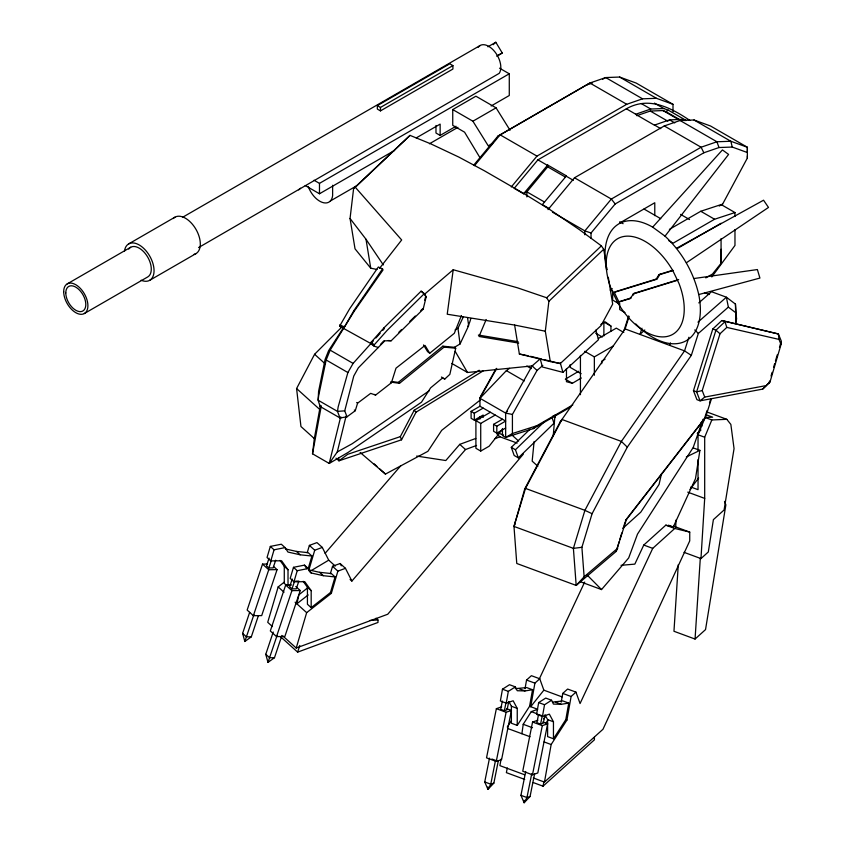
<?xml version="1.0" encoding="UTF-8"?>
<svg xmlns="http://www.w3.org/2000/svg" width="845" height="845" viewBox="0 0 845 845"><rect width="100%" height="100%" fill="white"/><g stroke="black" fill="none" stroke-linecap="round" stroke-linejoin="round"><path stroke-width="1.27" d="M705.797 277.889L712.483 274.033L721.07 263.313L721.091 249.264M720.954 205.071L722.644 204.057L747.35 158.078L747.381 155.881M735.446 304.105L736.544 318.808L735.921 322.632L735.446 304.105L726.394 297.208L711.543 291.715L698.794 302.901M675.62 527.819L676.106 519.971M700.97 558.587L704.688 498.402L704.688 437.235L711.828 419.965L726.806 419.321L730.851 424.422L734.052 448.632L724.08 509.989L713.391 519.643L708.311 551.965L700.97 558.587L684.017 552.334M678.281 564.682L673.961 631.268L695.055 639.052L705.533 629.599L725.876 504.845L724.492 501.391M695.055 639.052L700.315 558.112M781.034 344.475L781.308 341.116L778.393 333.976L721.82 320.54L712.789 329.011L693.46 390.696L696.914 399.664L700.082 400.826L762.665 389.112L770.027 381.919L781.034 344.475L778.963 339.384L778.393 333.976L721.82 320.54M534.114 441.481L532.17 461.138L537.853 466.26M553.221 435.893L555.028 414.937M391.837 381.507L398.28 382.394L442.833 346.186L454.473 347.295L455.708 348.224L449.846 374.367L444.85 378.993L442.41 378.085L430.601 387.866L421.465 402.22L348.267 452.307L329.223 463.451L312.523 453.807L314.308 438.671L320.382 405.515M376.976 269.449L370.744 268.203L355.027 248.831L350.052 218.485L353.611 188.541L410.026 135.38L430.749 143.83L458.888 157.107L484.417 170.796L524.249 193.79L550.169 209.803L579.374 229.639L601.376 245.863L603.71 249.275L606.214 264.569M608.305 277.308L612.678 304.073L601.017 325.631L560.267 363.572L550.296 361.565L545.321 331.219L548.88 301.285L546.662 297.767L517.383 287.786L453.216 269.735L424.443 294.324L426.165 296.891L423.155 309.207L391.193 340.746L383.852 340.841L380.461 344.443M373.173 344.834L339.584 326.212L349.714 308.678L378.328 267.02L382.542 268.89L383.028 269.946L354.266 311.14L330.163 350.157L326.149 359.991L318.681 395.587L318.132 400.213L320.097 406.466L340.028 417.969L347.01 416.817L355.27 410.712L357.593 403.181L370.67 393.358L375.592 395.09L391.415 382.764L396.009 368.156L425.035 345.447L429.735 353.231L454.304 333.31L461.433 315.523M382.542 268.89L353.918 310.548L343.799 328.092L343.672 327.374L328.61 350.686L325.093 359.452L318.597 391.33L318.132 400.213L337.472 411.378L344.728 410.85L347.01 416.817M453.216 269.735L447.227 314.224L514.626 325.061L545.321 331.219M521.904 733.735L523.213 724.292L531.273 711.648L537.684 709.282L529.583 706.293L517.246 725.401L511.394 723.236L511.394 706.251L509.039 701.889M344.728 410.85L353.78 376.014L358.343 367.85L384.39 341.253M629.092 316.537L625.131 328.937L559.981 422.31L524.766 488.854L513.982 526.424L516.77 563.478L576.184 585.427L616.216 551.384L626.641 518.893L705.49 417.345L711.49 398.66M693.238 447.903L699.903 450.364L695.488 478.671L673.285 526.984L665.807 525.157L643.763 545.057L634.838 564.122L621.022 565.316M426.165 296.891L424.359 293.595L421.116 291.166L383.947 327.881L371.029 342.362L370.807 343.683L374.05 346.112L378.454 347.548M374.05 346.112L374.272 344.792L387.19 330.321L424.359 293.595M529.583 706.293L532.53 689.731L525.03 690.925L517.214 690.724L515.365 686.879L509.503 684.714L502.469 689.203L500.367 700.98L506.229 703.135L513.147 700.78L517.246 708.406L517.246 725.401M506.229 703.135L508.331 691.368L515.365 686.879M501.053 759.159L499.902 765.633L524.66 774.78M525.009 688.738L526.551 680.056L531.399 675.683L539.754 678.767L543.853 690.164L562.02 696.871M539.754 678.767L534.906 683.14L530.713 706.705L543.853 690.164M553.454 738.773L565.791 719.655L568.738 703.103L561.238 704.297L553.422 704.096L551.574 700.241L545.712 698.076L538.677 702.575L536.575 714.342L542.437 716.507L549.356 714.152L553.454 721.778L553.454 738.773L547.602 736.608L547.602 719.613L545.247 715.25M542.437 716.507L544.539 704.741L551.574 700.241M544.465 782.09L551.151 744.529L566.921 720.077L571.114 696.502L575.963 692.129L580.061 703.536L652.731 548.363L674.764 528.474L689.731 532.107L689.731 540.895L603.003 729.235L544.465 782.09L533.322 777.97M561.217 702.111L562.759 693.418L567.608 689.045L575.963 692.129M312.523 453.807L321.322 405.811M507.285 767.915L506.377 772.647L524.713 779.417M533.269 782.576L543.039 786.188L543.948 781.445M501.687 706.853L496.364 708.67L486.53 757.838L496.258 761.429L501.592 759.613L511.426 710.444L506.556 708.649M498.37 760.553L493.86 783.114L487.924 789.378L484.734 781.952L489.498 758.145M502.342 701.086L500.694 709.346L504.38 710.708L507.106 709.779L508.753 701.519M504.38 710.708L506.028 702.448M496.258 761.429L506.102 712.272L511.426 710.444M537.895 720.225L532.572 722.042L522.738 771.2L532.466 774.802L537.8 772.974L547.634 723.816L542.765 722.021M534.579 773.925L530.068 796.486L524.132 802.75L520.942 795.325L525.706 771.506M540.589 724.08L542.236 715.821L538.55 714.458L536.902 722.718L540.589 724.08L543.314 723.14L544.962 714.891M531.727 773.735L526.963 797.543L524.132 802.75L524.101 800.321M532.466 774.802L542.31 725.633L547.634 723.816M661.582 473.453L659.047 484.481L640.763 512.176L622.807 528.378M341.633 417.705L340.651 416.965L329.223 463.451L337.282 451.938L346.08 416.12M424.729 300.186L425.626 296.489M373.363 340.841L353.104 363.403L347.887 372.539L338.18 406.846L337.472 411.378L340.028 417.969M768.834 383.545L769.563 381.053M771.031 376.057L772.129 372.318M773.597 367.321L774.696 363.582M775.435 361.09L777.263 354.847M779.47 347.358L780.938 342.362M308.214 568.579L311.911 556.042L300.186 554.795L287.965 552.06L285.071 547.602L281.322 544.222L270.326 546.419L267.041 557.51L270.791 560.9L281.596 560.784L288.018 569.752L288.018 585.437M270.791 560.9L274.065 549.799L285.071 547.602M284.332 582.089L278.163 586.926L267.717 622.311L272.46 626.599M335.064 576.945L323.339 575.698L311.118 572.963L308.235 568.505L304.485 565.125L293.479 567.322L290.205 578.413L293.954 581.804L304.76 581.687L311.182 590.655L311.182 607.65L330.458 592.546L335.064 576.945L331.325 573.565L319.59 572.318L308.594 569.857M293.954 581.804L297.229 570.713L308.235 568.505M307.2 552.799L309.386 545.395L316.959 542.606L322.304 547.423L328.716 560.161L335.285 566.087M308.9 569.963L314.731 550.222L322.304 547.423M282.917 636.031L296.215 648.03L306.661 612.657L331.335 593.338L337.884 571.125L345.457 568.326L351.879 581.064L465.5 449.54L476.569 445.452M330.363 573.702L332.539 566.298L340.123 563.509L345.457 568.326M688.907 337.239L684.545 350.876L621.381 441.417L584.909 510.348L573.396 548.363L576.184 585.427L584.127 576.786L581.899 547.306L592.081 513.707L627.296 447.163L691.326 355.365L698.34 333.448L728.358 307.105L726.394 297.208L697.97 322.156M616.216 551.384L619.184 541.582M619.924 539.131L621.783 533.005M623.261 528.104L625.12 521.967M726.806 327.406L724.978 321.713L715.947 330.184L696.618 391.858L700.082 400.826L704.719 397.087L702.216 390.58L720.014 333.764L726.806 327.406L778.963 339.384M281.026 637.141L297.641 652.139L299.764 645.474M628.691 315.903L624.011 330.511L625.131 328.937L684.545 350.876L691.326 355.365M641.968 328.219L639.982 334.419L644.788 330.004M669.694 345.383L670.486 342.912M626.641 518.893L625.49 520.742L704.244 419.321L707.075 410.533M709.494 402.991L710.708 399.22M735.741 321.311L736.544 318.808M267.284 564.059L262.531 564.101L247.141 610.069L253.373 615.688L261.696 615.604L277.075 569.636L273.516 566.425M258.359 615.783L251.324 636.813L244.828 641.492L242.621 633.38L249.655 612.35M269.08 558.112L266.492 565.833L268.847 567.956L273.115 567.914L275.692 560.193M268.847 567.956L271.435 560.246M253.373 615.688L268.752 569.731L262.531 564.101M253.922 614.6L244.828 641.492M291.631 584.951L285.684 585.015L270.305 630.972L276.526 636.591L284.849 636.507L300.239 590.539L295.792 586.525M281.924 635.451L274.477 657.716L267.981 662.395L265.774 654.284L273.22 632.028M292.233 579.015L289.645 586.736L292.011 588.859L296.268 588.817L298.855 581.106L295.655 581.138M292.011 588.859L294.588 581.149M276.526 636.591L291.905 590.634L285.684 585.015M277.075 635.503L267.981 662.395M505.659 428.014L496.797 433.126L493.586 431.277L493.586 424.348L496.797 426.207L505.659 421.085L479.96 406.244L479.96 398.291L480.71 396.125L495.857 369.043M703.019 419.289L693.217 447.47L637.51 534.093L628.669 557.964L601.534 589.567L580.494 581.793M698.033 450.459L698.033 434.774L705.163 417.504L712.662 417.187L706.6 414.948M486.181 319.516L479.02 336.479L518.735 343.091M539.416 678.725L584.687 582.047M454.473 347.295L460.06 343.978L468.669 325.652L467.581 317.91M460.06 343.978L457.979 328.23L463.303 316.938M314.593 438.83L300.947 426.514L296.584 388.542L314.593 354.277L342.183 326.666M336.025 458.18L338.951 460.821L347.707 454.304L400.329 436.633L414.198 410.247L479.199 370.237M338.644 458.201L338.951 460.821L401.533 439.801L416.046 412.191L483.213 370.849M627.296 447.163L621.381 441.417L561.967 419.479L525.495 488.41L513.982 526.424L573.396 548.363L581.899 547.306M542.807 365.452L537.04 370.437L512.419 414.43L505.659 413.12L479.96 398.291L496.712 368.357M570.893 406.889L533.237 428.637L505.659 437.425L505.659 413.12L532.075 365.927L540.008 359.062M618.825 301.76L617.611 302.457A55.189 31.867 60 0 0 668.965 335.993A55.189 31.867 60 0 0 679.01 283.508L672.81 270.59A55.189 31.867 60 0 0 621.455 237.054A55.189 31.867 60 0 0 611.41 289.539L617.611 302.457L629.863 298.676L631.078 297.979L618.825 301.76L614.178 292.074L612.963 292.771L655.984 279.494L658.762 274.931L659.977 274.224L672.852 270.252M655.984 279.494L657.199 278.787L659.977 274.224M704.244 419.321L705.49 417.345M543.853 718.894L545.194 716.792M507.275 727.017L511.383 720.637M545.437 723.985L548.173 719.739M629.863 298.676L634.141 293.321L678.672 279.579M632.916 295.18L634.141 293.321M379.511 268.383L401.671 239.969L355.312 187.284L353.611 188.541M559.981 422.31L561.967 419.479M711.807 276.938L734.97 245.441L734.97 229.65M689.942 489.508L698.646 477.995M635.767 323.952A67.452 38.944 60 0 0 684.661 341.538A67.452 38.944 60 0 0 698.741 294.556C693.608 272.259 681.767 251.736 665.015 236.146L728.601 154.424L722.433 149.924L652.667 227.136A67.452 38.944 60 0 0 606.604 269.872M501.772 430.063L489.16 446.202L480.72 451.072L475.904 448.294L475.904 420.652L490.396 412.275M473.665 165.24L497.842 136.193L589.884 83.021L605.707 77.56L619.617 77.053L636.158 83.053L673 104.326L673 111.709M474.467 165.673L500.124 134.841L536.966 156.103L626.726 104.284L642.549 98.823L656.459 98.316L673 104.326M511.299 186.946L536.966 156.103M689.763 120.339C670.529 107.505 648.77 96.034 626.356 108.794L537.906 159.853L514.193 188.35L523.573 193.769L526.879 191.868L547.687 166.856L547.687 165.05L523.573 193.769M547.687 165.05L566.456 175.887L542.353 204.606L549.651 208.821M548.014 209.613L574.505 177.777L664.265 125.958L680.077 120.497L693.998 119.99L710.539 126L747.381 147.262L747.35 158.078M591.035 238.174L591.035 232.998L615.202 203.951L703.864 152.765L719.01 147.537L732.245 147.051L747.35 152.533L747.381 147.262L730.83 141.263L693.998 119.99M523.351 454.114L387.749 614.241L296.215 648.03M325.093 553.348L400.847 465.658M475.767 438.46L459.764 444.364L445.801 460.536L416.669 456.068M375.909 338L380.155 333.268M382.7 330.437L384.401 328.536L383.947 327.881M762.665 389.112L770.027 381.919M479.96 398.291L506.377 370.628L509.524 368.357M505.659 413.12L507.475 411.219M398.872 332.233L401.607 329.529M409.825 321.417L415.307 316.009M420.789 310.601L422.616 308.805L423.155 309.207M551.954 417.441L554.014 423.239L518.334 457.863L514.183 455.476L511.299 447.354L530.079 429.123M518.334 457.863L515.439 449.741L544.55 421.497M355.312 187.284L410.026 135.38M546.662 297.767L601.376 245.863M548.88 301.285L603.71 249.275M478.238 47.267A17.111 9.876 60 0 1 494.769 51.703A17.111 9.876 60 0 1 499.205 73.346L198.554 247.596M298.707 189.893L300.514 188.224M493.153 44.7L495.804 42.25L502.257 52.971L496.67 56.192M540.135 358.607L542.448 367.005L562.907 372.349L598.482 339.722L595.831 330.131M697.241 433.369L700.959 430.01M543.039 786.188L594.415 739.808L594.415 737.326M584.127 576.786L617.779 548.162M533.237 428.637L536.659 425.795L572.815 404.913M391.415 382.764L390.496 382.067L399.516 383.324L444.069 347.115L455.708 348.224M307.633 587.856L298.919 594.795L296.859 603.805L308.171 594.954M480.076 400.15L441.703 430.327L427.887 451.314L385.447 474.087L360.128 452.455M429.313 390.717L352.154 443.752L337.282 451.938M686.404 262.742L768.496 207.437L763.553 200.202L676.518 248.282M524.766 488.854L525.495 488.41L584.909 510.348L592.081 513.707M311.414 570.491L328.716 560.161M455.054 329.962L457.979 328.23M578.698 371.272L565.316 379.194L572.392 383.281L581.318 378M497.842 136.193L589.884 83.021L626.726 104.284M128.683 243.899L174.936 217.186M67.241 283.888L130.637 247.289M182.594 217.292L480.161 45.493M377.335 105.625L449.793 63.797L452.92 65.604L452.92 69.047L380.461 110.885L377.335 109.079L377.335 105.625L380.461 107.442L452.92 65.604M487.903 46.813L495.804 42.25M84.352 313.527L147.748 276.928A17.111 9.876 60 0 0 146.555 255.274A17.111 9.876 60 0 0 128.715 249.074M149.702 280.318L195.966 253.606M314.044 180.249L319.484 183.365L509.281 73.79L509.281 95.506L491.146 105.974M480.161 158.026L464.57 132.169L452.74 125.335L452.74 109.575L475.904 96.203L496.068 107.843L510.042 130.246M305.214 185.53L319.484 193.769L394.604 150.399M416.236 137.915L440.139 124.109L440.139 135.422L435.978 133.024L435.978 125.482M440.139 135.422L456.004 126.264M330.363 200.983L356.558 185.858M429.44 143.787L457.905 127.352M452.74 109.575L472.904 121.215L496.068 107.843M492.688 143.312L488.273 145.858L472.904 121.215M686.024 120.391L668.353 110.188L663.843 108.551L650.756 109.026L635.577 114.297L654.347 125.144L669.525 119.863L682.623 119.388L686.003 120.613M636.803 115.691L650.259 111.044L663.008 110.579L665.86 111.624L668.353 110.188M619.469 223.133L654.78 202.747L654.78 215.665M669.377 229.386L700.759 211.271L721.155 204.564L734.97 212.549L734.97 216.489M719.232 206.032L722.644 204.057M734.97 212.549L714.574 219.246L673.106 243.191L668.86 240.74M678.049 248.113L721.091 223.26M610.174 290.078L612.435 288.779M600.816 324.469L605.295 321.882L610.946 326.086L610.946 331.155M483.171 417.388L483.171 415.032L474.309 420.145L471.098 418.296L471.098 411.367L479.96 406.244M598.366 338.496L616.301 328.135L623.8 332.465M471.098 411.367L474.309 413.226L483.171 408.103M584.719 351.319L594.352 356.886L613.407 345.89M475.904 420.652L480.72 423.429L495.212 415.053M605.052 359.199L601.703 361.132L601.703 363.709M493.586 424.348L502.448 419.226M536.659 425.795L512.419 433.517L505.659 437.425L502.448 435.566L502.448 428.51M497.694 55.601L502.257 52.971M602.665 79.229L605.707 77.56L642.549 98.823M686.33 456.955L699.903 450.364M495.033 438.639L499.955 436.823L517.193 443.086M297.641 652.139L377.968 622.469L377.968 619.987L376.014 618.223M586.504 85.007L592.324 83M493.86 783.114L490.755 784.181L484.734 781.952M530.068 796.486L526.963 797.543L520.942 795.325M658.762 274.931L672.81 270.59M615.403 291.694L657.199 278.787M632.926 294.028L677.458 280.276M698.741 294.556L759.919 278.068L757.384 269.555L693.977 278.523M702.216 390.58L696.618 391.858L693.46 390.696M704.719 397.087L765.897 385.647M515.26 688.664L526.667 687.566L532.53 689.731M552.767 702.068L562.876 700.938L568.738 703.103M451.864 363.466L467.507 372.497L532.73 365.864M388.383 340.514L391.193 340.746M370.078 620.431L377.968 619.987M268.752 569.731L277.075 569.636M291.905 590.634L300.239 590.539M251.324 636.813L246.476 636.866L242.621 633.38M274.477 657.716L269.629 657.769L265.774 654.284M285.441 548.944L296.437 551.415L308.161 552.662L311.911 556.042M478.376 335.053L518.091 341.665M514.626 325.061L519.369 354.002L528.093 355.766M530.586 356.315L541.708 359.041M544.191 359.643L560.267 363.572M519.369 354.002L550.296 361.565M339.584 326.212L342.975 327.068M572.392 383.281L566.467 381.686L566.467 368.631M591.035 232.998L584.856 230.886L552.482 212.19M497.737 432.925L503.588 435.048M704.498 292.676L709.451 294.504M712.789 329.011L715.947 330.184L720.014 333.764M707.434 412.159L726.806 419.321M705.163 417.504L711.828 419.965M698.033 434.774L704.688 437.235M690.766 486.995L698.033 489.678L698.033 459.617M687.735 492.139L704.688 498.402M673.634 526.171L689.731 532.107M668.437 525.189L673.285 526.984M665.807 525.157L674.764 528.474M643.763 545.057L652.731 548.363M526.551 680.056L534.906 683.14M562.759 693.418L571.114 696.502M519.168 688.76L525.03 690.925M555.376 702.132L561.238 704.297M502.469 689.203L508.331 691.368M538.677 702.575L544.539 704.741M565.791 719.655L566.921 720.077M531.273 711.648L537.071 713.793M511.394 706.251L517.246 708.406M547.602 719.613L553.454 721.778M496.364 708.67L506.102 712.272M532.572 722.042L542.31 725.633M523.213 724.292L532.498 727.725M507.76 728.517L530.026 736.734M544.074 741.921L551.151 744.529M491.906 759.032L495.519 760.363L490.755 784.181L487.924 789.378L487.892 786.959M339.764 324.871L343.978 326.74M509.281 73.79L499.543 68.181M619.617 77.053L656.459 98.316M654.463 103.132L663.843 108.551M682.623 119.388L684.703 120.592M665.86 111.624L679.116 119.272M663.008 110.579L678.472 119.504M680.077 120.497L716.919 141.77L730.83 141.263L732.245 147.051M641.376 103.608L650.756 109.026M669.525 119.863L674.743 122.874M650.259 111.044L667.93 121.247M664.265 125.958L701.096 147.231L703.864 152.765M626.356 108.794L635.736 114.212M654.505 125.049L660.758 128.662M700.759 211.271L714.574 219.246M680.595 214.387L689.552 219.552M644.017 209.032L660.758 218.697M574.505 177.777L611.336 199.05L615.202 203.951M537.906 159.853L547.285 165.271M566.065 176.119L573.354 180.323M547.687 166.856L565.358 177.059M619.744 221.76L623.092 223.693M544.55 202.071L526.879 191.868L526.879 196.917M619.448 304.02L612.657 300.091L612.657 290.912M624.994 312.597L619.681 309.524L619.681 303.397M610.946 326.086L603.879 321.998L603.879 335.951M595.672 333.205L602.305 337.039M581.138 373.701L570.079 367.311L570.079 364.744M526.815 366.033L531.283 368.61M506.377 370.628L524.249 380.958M441.439 377.028L444.85 378.993M511.299 447.354L515.439 449.741M330.163 350.157L353.104 363.403M326.149 359.991L347.887 372.539M652.667 227.136L665.015 236.146M424.443 294.324L421.116 291.166M442.833 346.186L444.069 347.115M429.735 353.231L427.57 351.615L423.546 344.929M371.029 342.362L374.272 344.792M398.28 382.394L399.516 383.324M374.673 394.393L375.592 395.09M356.674 402.484L357.593 403.181M354.34 410.026L355.27 410.712M728.358 307.105L735.15 312.28M553.137 415.835L555.028 417.536M511.954 435.038L518.608 441.037M497.092 434.235L499.955 436.823M459.764 444.364L465.5 449.54M314.593 354.277L325.314 363.952M296.584 388.542L319.97 409.656M374.05 463.789L376.902 466.366M379.754 468.943L385.447 474.087M350.094 579.459L351.879 581.064M309.386 545.395L314.731 550.222M332.539 566.298L337.884 571.125M296.437 551.415L300.186 554.795M319.59 572.318L323.339 575.698M309.249 571.273L311.118 572.963M330.458 592.546L331.335 593.338M270.326 546.419L274.065 549.799M293.479 567.322L297.229 570.713M279.991 560.393L284.279 566.372L288.018 569.752M303.154 581.297L307.432 587.275L311.182 590.655M286.149 585.057L284.279 583.356L284.279 566.372M311.182 607.65L307.432 604.26L307.432 587.275M278.163 586.926L284.036 592.229M295.085 602.2L306.661 612.657M532.075 365.927L537.04 370.437M694.77 329.941L698.34 333.448M587.296 575.191L601.534 589.567M414.198 410.247L416.046 412.191M350.052 218.485L366.001 239.251L383.334 264.929M304.485 565.125L306.788 568.685M353.918 310.548L354.266 311.14M455.223 351.435L467.507 372.497M340.123 563.509L341.285 565.823M400.329 436.633L401.533 439.801M719.01 147.537L716.919 141.77L701.096 147.231L611.336 199.05L584.856 230.886L584.856 234.815M560.256 362.758L562.907 372.349M701.139 422.416L701.815 426.218M606.636 267.115L607.048 269.661M366.001 239.251L370.744 268.203M514.594 522.453L514.785 525.02M320.044 405.241L320.097 406.466M721.07 238.639L721.07 263.313M594.352 356.886L594.352 375.233M580.43 355.396L580.43 394.7M512.419 414.43L512.419 433.517M496.797 426.207L496.797 433.126M480.72 423.429L480.72 451.072M479.96 416.701L479.96 419.057M474.309 413.226L474.309 420.145M380.461 107.442L380.461 110.885M332.624 185.277L332.624 195.681A18.368 10.605 60 0 1 321.966 202.261A18.368 10.605 60 0 1 308.224 186.47M319.484 183.365L319.484 193.769M124.447 251.356A21.03 12.136 60 0 1 139.837 245.335A21.03 12.136 60 0 1 154.043 269.935A21.03 12.136 60 0 1 141.136 280.244M173.278 218.528A21.03 12.136 60 0 1 195.966 229.333A21.03 12.136 60 0 1 193.98 254.387M470.792 318.48A16.71 9.654 -60 0 1 467.729 326.36M63.692 291.726A17.111 9.876 60 0 0 81.849 314.308A17.111 9.876 60 0 0 81.849 290.099A17.111 9.876 60 0 0 63.692 291.726M65.783 292.93A14.164 8.175 60 0 0 80.803 311.615A14.164 8.175 60 0 0 80.803 291.588A14.164 8.175 60 0 0 65.783 292.93"/></g></svg>
